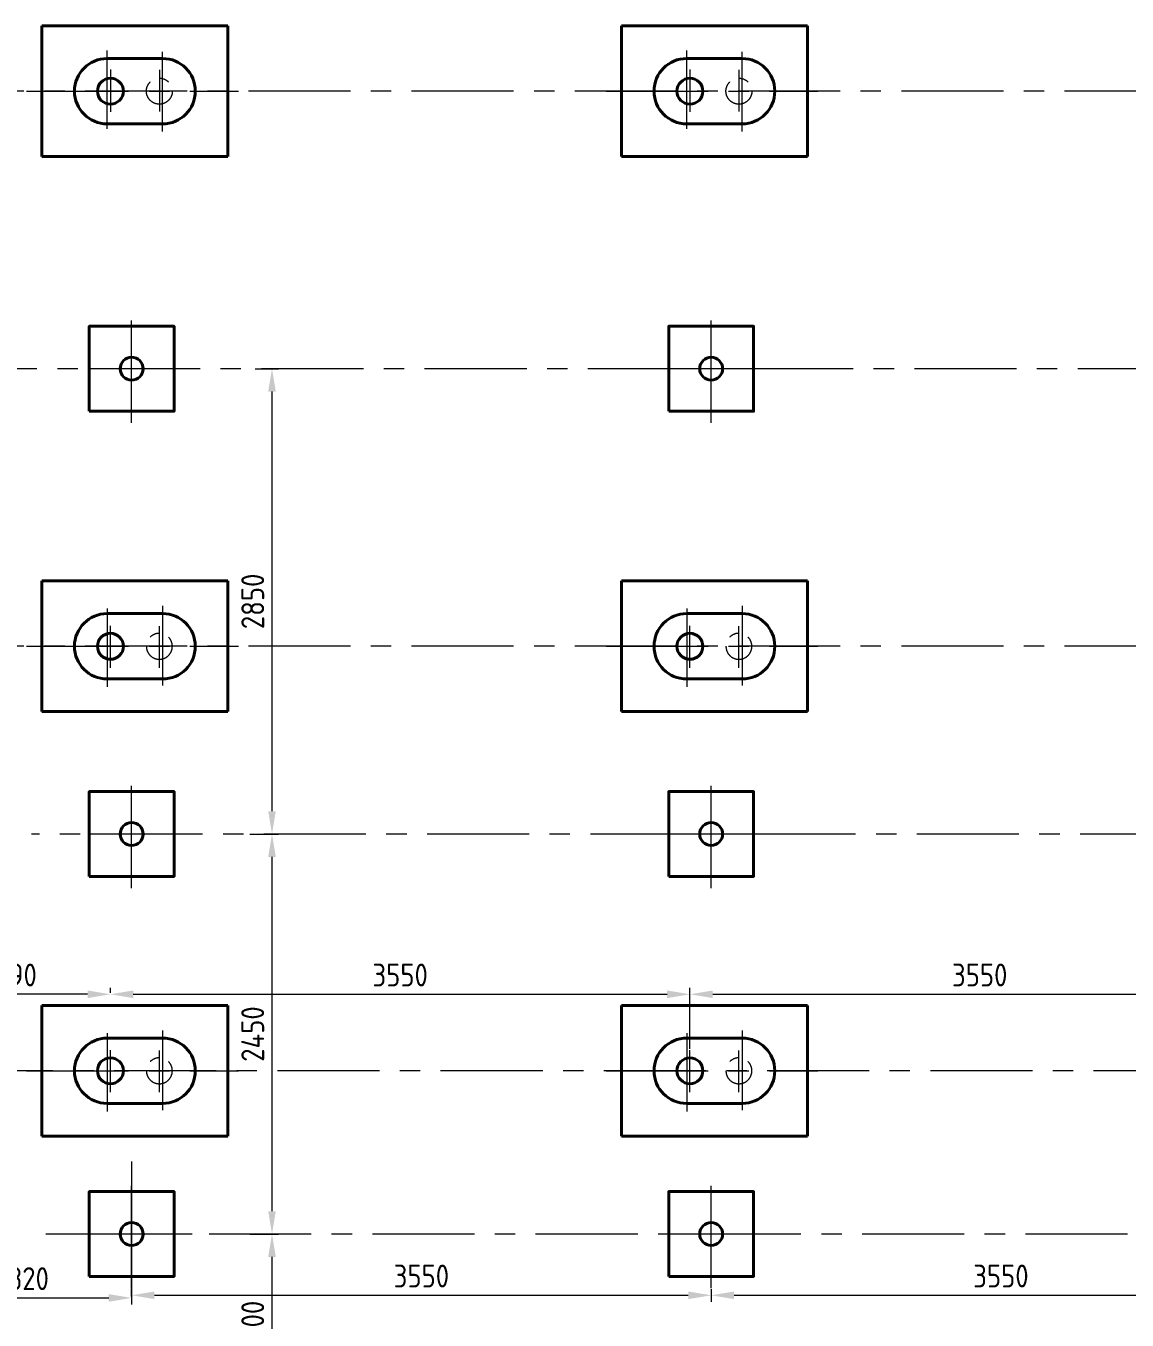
# Model space of a CAD drawing. Header units: millimetres. Extents: x 52110 to 400893, y -153728 to 31997.
# Drawn here: x 166520 to 173265, y -47635 to -39708 of the extents above; entities that cross this region are included whole.
import ezdxf

# ---------------------------------------------------------------- set-up
doc = ezdxf.new("R2010")
doc.units = ezdxf.units.MM
doc.header["$LTSCALE"] = 500
doc.linetypes.add('CENTER', pattern=[2, 1.25, -0.25, 0.25, -0.25])
doc.linetypes.add('PHANTOM2', pattern=[1.25, 0.625, -0.125, 0.125, -0.125, 0.125, -0.125])
for name, color, linetype, lineweight in [('2D', 4, 'PHANTOM2', 20), ('SHI', 7, 'Continuous', 40), ('WEN', 3, 'Continuous', 20), ('ZHONG', 1, 'CENTER', 20)]:
    doc.layers.add(name, color=color, linetype=linetype, lineweight=lineweight)
doc.styles.add('GB', font='gbenor.shx', dxfattribs={"bigfont": 'gbcbig.shx'})
doc.dimstyles.new('ISO-25$0', dxfattribs={"dimscale": 40, "dimtxt": 3.5, "dimasz": 3.5, "dimexe": 1, "dimexo": 0.2, "dimgap": 1.2, "dimtad": 1, "dimtoh": 1, "dimdec": 1, "dimzin": 9, "dimdsep": 46, "dimtxsty": 'GB', "dimcen": 0, "dimclrd": 3, "dimclre": 3, "dimclrt": 256, "dimadec": 0, "dimazin": 2, "dimtfac": 1, "dimtdec": 1, "dimtix": 1, "dimtmove": 0, "dimatfit": 3, "dimldrblk": 'DOTSMALL', "dimfxl": 0, "dimlwd": -1, "dimlwe": 20, "dimarcsym": 0})

# ---------------------------------------------------------------- blocks, each defined once
blk = doc.blocks.new('gdkk')
at = {"layer": 'SHI'}
blk.add_lwpolyline([(187744.5, 53003.2), (188264.5, 53003.2), (188264.5, 52483.2), (187744.5, 52483.2)], close=True, dxfattribs=at)
blk.add_circle((188004.5, 52743.2), 70, dxfattribs=at)
at = {"layer": 'ZHONG', "color": 1}
for p, q in [((188004.5, 53073.7), (188004.5, 52377.6)), ((188374.9, 52743.2), (187630.3, 52743.2))]:
    blk.add_line(p, q, dxfattribs=at)
blk = doc.blocks.new('hdkk')
at = {"layer": '2D'}
blk.add_circle((188304.5, 51793.2), 79.5, dxfattribs=at)
at = {"layer": 'SHI', "linetype": 'ByBlock'}
for p, q in [((188724.5, 52193.2), (187584.5, 52193.2)), ((187584.5, 51393.2), (187584.5, 52193.2)), ((188724.5, 51393.2), (187584.5, 51393.2))]:
    blk.add_line(p, q, dxfattribs=at)
at = {"layer": 'SHI'}
for p, q in [((188724.5, 52193.2), (188724.5, 51393.2)), ((187984.5, 51993.2), (188324.5, 51993.2)), ((187984.5, 51593.2), (188324.5, 51593.2))]:
    blk.add_line(p, q, dxfattribs=at)
blk.add_circle((188004.5, 51793.2), 79.5, dxfattribs=at)
for centre, start, end in [((187984.5, 51793.2), 90, 270), ((188324.5, 51793.2), 270, 90)]:
    blk.add_arc(centre, 200, start, end, dxfattribs=at)
at = {"layer": 'ZHONG'}
for p, q in [((187984.5, 51562.3), (187984.5, 52041.9)), ((188324.5, 51545.6), (188324.5, 52033.6)), ((188004.5, 51925.2), (188004.5, 51666.9)), ((188304.5, 51924.7), (188304.5, 51669.5)), ((187491.2, 51793.2), (188788.5, 51793.2))]:
    blk.add_line(p, q, dxfattribs=at)
blk = doc.blocks.new('*D1108')
at = {"layer": 'Defpoints', "color": 0}
for p in [(165847.4, -46654.8), (167167.4, -46654.8), (167167.4, -47499.3)]:
    blk.add_point(p, dxfattribs=at)
at = {"layer": 'WEN', "color": 3, "linetype": 'ByBlock', "lineweight": 20}
for p, q in [((165847.4, -46662.8), (165847.4, -47539.3)), ((167167.4, -46662.8), (167167.4, -47539.3))]:
    blk.add_line(p, q, dxfattribs=at)
at = {"layer": 'WEN', "color": 3, "linetype": 'ByBlock'}
blk.add_line((165987.4, -47499.3), (167027.4, -47499.3), dxfattribs=at)
at = {"layer": 'WEN', "color": 3}
for points in [[(165987.4, -47476), (165987.4, -47522.7), (165847.4, -47499.3)], [(167027.4, -47476), (167027.4, -47522.7), (167167.4, -47499.3)]]:
    blk.add_solid(points, dxfattribs=at)
at = {"layer": 'WEN', "insert": (166507.4, -47381.3), "char_height": 140, "attachment_point": 5, "style": 'GB'}
blk.add_mtext('1320', dxfattribs=at)
blk = doc.blocks.new('_DotSmall')
at = {"color": 0, "linetype": 'ByBlock', "const_width": 0.5}
blk.add_lwpolyline([(-0.0625, 0, 1), (0.0625, 0, 1)], format="xyb", close=True, dxfattribs=at)
blk = doc.blocks.new('*D1109')
at = {"layer": 'Defpoints', "color": 0}
for p in [(168027.4, -47108), (168027.4, -47108), (168027.4, -48208)]:
    blk.add_point(p, dxfattribs=at)
at = {"layer": 'WEN', "color": 3, "linetype": 'ByBlock', "lineweight": 20}
for p, q in [((168019.4, -47108), (167987.4, -47108)), ((168019.4, -48208), (167987.4, -48208))]:
    blk.add_line(p, q, dxfattribs=at)
at = {"layer": 'WEN', "color": 3, "linetype": 'ByBlock'}
blk.add_line((168027.4, -48068), (168027.4, -47248), dxfattribs=at)
at = {"layer": 'WEN', "color": 3}
for points in [[(168004.1, -47248), (168050.7, -47248), (168027.4, -47108)], [(168004.1, -48068), (168050.7, -48068), (168027.4, -48208)]]:
    blk.add_solid(points, dxfattribs=at)
at = {"layer": 'WEN', "insert": (167909.4, -47658), "char_height": 140, "attachment_point": 5, "rotation": 90, "style": 'GB'}
blk.add_mtext('1100', dxfattribs=at)
blk = doc.blocks.new('*D1110')
at = {"layer": 'Defpoints', "color": 0}
for p in [(170717.4, -47438.6), (170717.4, -47483.2), (167167.4, -47499.3)]:
    blk.add_point(p, dxfattribs=at)
at = {"layer": 'WEN', "color": 3, "linetype": 'ByBlock', "lineweight": 20}
for p, q in [((167167.4, -47491.3), (167167.4, -47443.2)), ((170717.4, -47446.6), (170717.4, -47523.2))]:
    blk.add_line(p, q, dxfattribs=at)
at = {"layer": 'WEN', "color": 3, "linetype": 'ByBlock'}
blk.add_line((167307.4, -47483.2), (170577.4, -47483.2), dxfattribs=at)
at = {"layer": 'WEN', "color": 3}
for points in [[(167307.4, -47459.9), (167307.4, -47506.6), (167167.4, -47483.2)], [(170577.4, -47459.9), (170577.4, -47506.6), (170717.4, -47483.2)]]:
    blk.add_solid(points, dxfattribs=at)
at = {"layer": 'WEN', "insert": (168942.4, -47365.2), "char_height": 140, "attachment_point": 5, "style": 'GB'}
blk.add_mtext('3550', dxfattribs=at)
blk = doc.blocks.new('*D1111')
at = {"layer": 'Defpoints', "color": 0}
for p in [(174267.4, -47214.4), (170717.4, -47438.6), (174267.4, -47483.2)]:
    blk.add_point(p, dxfattribs=at)
at = {"layer": 'WEN', "color": 3, "linetype": 'ByBlock', "lineweight": 20}
for p, q in [((174267.4, -47222.4), (174267.4, -47523.2)), ((170717.4, -47446.6), (170717.4, -47523.2))]:
    blk.add_line(p, q, dxfattribs=at)
at = {"layer": 'WEN', "color": 3, "linetype": 'ByBlock'}
blk.add_line((170857.4, -47483.2), (174127.4, -47483.2), dxfattribs=at)
at = {"layer": 'WEN', "color": 3}
for points in [[(170857.4, -47459.9), (170857.4, -47506.6), (170717.4, -47483.2)], [(174127.4, -47459.9), (174127.4, -47506.6), (174267.4, -47483.2)]]:
    blk.add_solid(points, dxfattribs=at)
at = {"layer": 'WEN', "insert": (172492.4, -47365.2), "char_height": 140, "attachment_point": 5, "style": 'GB'}
blk.add_mtext('3550', dxfattribs=at)
blk = doc.blocks.new('*D1117')
at = {"layer": 'Defpoints', "color": 0}
for p in [(167037.4, -45639.5), (170587.4, -45639.5), (170587.4, -45981.8)]:
    blk.add_point(p, dxfattribs=at)
at = {"layer": 'WEN', "color": 3, "linetype": 'ByBlock', "lineweight": 20}
for p, q in [((167037.4, -45631.5), (167037.4, -45599.5)), ((170587.4, -45973.8), (170587.4, -45599.5))]:
    blk.add_line(p, q, dxfattribs=at)
at = {"layer": 'WEN', "color": 3, "linetype": 'ByBlock'}
blk.add_line((167177.4, -45639.5), (170447.4, -45639.5), dxfattribs=at)
at = {"layer": 'WEN', "color": 3}
for points in [[(167177.4, -45616.2), (167177.4, -45662.9), (167037.4, -45639.5)], [(170447.4, -45616.2), (170447.4, -45662.9), (170587.4, -45639.5)]]:
    blk.add_solid(points, dxfattribs=at)
at = {"layer": 'WEN', "insert": (168812.4, -45521.5), "char_height": 140, "attachment_point": 5, "style": 'GB'}
blk.add_mtext('3550', dxfattribs=at)
blk = doc.blocks.new('*D1118')
at = {"layer": 'Defpoints', "color": 0}
for p in [(174137.4, -45639.5), (174137.4, -45874), (170587.4, -45981.8)]:
    blk.add_point(p, dxfattribs=at)
at = {"layer": 'WEN', "color": 3, "linetype": 'ByBlock', "lineweight": 20}
for p, q in [((170587.4, -45973.8), (170587.4, -45599.5)), ((174137.4, -45866), (174137.4, -45599.5))]:
    blk.add_line(p, q, dxfattribs=at)
at = {"layer": 'WEN', "color": 3, "linetype": 'ByBlock'}
blk.add_line((170727.4, -45639.5), (173997.4, -45639.5), dxfattribs=at)
at = {"layer": 'WEN', "color": 3}
for points in [[(170727.4, -45616.2), (170727.4, -45662.9), (170587.4, -45639.5)], [(173997.4, -45616.2), (173997.4, -45662.9), (174137.4, -45639.5)]]:
    blk.add_solid(points, dxfattribs=at)
at = {"layer": 'WEN', "insert": (172362.4, -45521.5), "char_height": 140, "attachment_point": 5, "style": 'GB'}
blk.add_mtext('3550', dxfattribs=at)
blk = doc.blocks.new('*D1123')
at = {"layer": 'Defpoints', "color": 0}
for p in [(165847.4, -45639.5), (165847.4, -45639.5), (167037.4, -45639.5)]:
    blk.add_point(p, dxfattribs=at)
at = {"layer": 'WEN', "color": 3, "linetype": 'ByBlock', "lineweight": 20}
for p, q in [((165847.4, -45631.5), (165847.4, -45599.5)), ((167037.4, -45631.5), (167037.4, -45599.5))]:
    blk.add_line(p, q, dxfattribs=at)
at = {"layer": 'WEN', "color": 3, "linetype": 'ByBlock'}
blk.add_line((166897.4, -45639.5), (165987.4, -45639.5), dxfattribs=at)
at = {"layer": 'WEN', "color": 3}
for points in [[(165987.4, -45616.2), (165987.4, -45662.9), (165847.4, -45639.5)], [(166897.4, -45616.2), (166897.4, -45662.9), (167037.4, -45639.5)]]:
    blk.add_solid(points, dxfattribs=at)
at = {"layer": 'WEN', "insert": (166442.4, -45521.5), "char_height": 140, "attachment_point": 5, "style": 'GB'}
blk.add_mtext('1190', dxfattribs=at)
blk = doc.blocks.new('*D1124')
at = {"layer": 'Defpoints', "color": 0}
for p in [(167884.3, -44658), (168027.4, -44658), (167884.3, -47108)]:
    blk.add_point(p, dxfattribs=at)
at = {"layer": 'WEN', "color": 3, "linetype": 'ByBlock', "lineweight": 20}
for p, q in [((167892.3, -44658), (168067.4, -44658)), ((167892.3, -47108), (168067.4, -47108))]:
    blk.add_line(p, q, dxfattribs=at)
at = {"layer": 'WEN', "color": 3, "linetype": 'ByBlock'}
blk.add_line((168027.4, -46968), (168027.4, -44798), dxfattribs=at)
at = {"layer": 'WEN', "color": 3}
for points in [[(168004.1, -44798), (168050.7, -44798), (168027.4, -44658)], [(168004.1, -46968), (168050.7, -46968), (168027.4, -47108)]]:
    blk.add_solid(points, dxfattribs=at)
at = {"layer": 'WEN', "insert": (167909.4, -45883), "char_height": 140, "attachment_point": 5, "rotation": 90, "style": 'GB'}
blk.add_mtext('2450', dxfattribs=at)
blk = doc.blocks.new('*D1132')
at = {"layer": 'Defpoints', "color": 0}
for p in [(167916.1, -41808), (168027.4, -41808), (168027.4, -44658)]:
    blk.add_point(p, dxfattribs=at)
at = {"layer": 'WEN', "color": 3, "linetype": 'ByBlock', "lineweight": 20}
for p, q in [((167924.1, -41808), (168067.4, -41808)), ((168019.4, -44658), (167987.4, -44658))]:
    blk.add_line(p, q, dxfattribs=at)
at = {"layer": 'WEN', "color": 3, "linetype": 'ByBlock'}
blk.add_line((168027.4, -44518), (168027.4, -41948), dxfattribs=at)
at = {"layer": 'WEN', "color": 3}
for points in [[(168004.1, -41948), (168050.7, -41948), (168027.4, -41808)], [(168004.1, -44518), (168050.7, -44518), (168027.4, -44658)]]:
    blk.add_solid(points, dxfattribs=at)
at = {"layer": 'WEN', "insert": (167909.4, -43233), "char_height": 140, "attachment_point": 5, "rotation": 90, "style": 'GB'}
blk.add_mtext('2850', dxfattribs=at)

msp = doc.modelspace()

# ---------------------------------------------------------------- linework, layer by layer
at = {"layer": 'ZHONG', "color": 1}
for p, q in [((185507.40863, -40108.01452), (166305.0153, -40108.01452)), ((185507.40863, -43508.01452), (166305.0153, -43508.01452)), ((174602.40863, -44658.01452), (166553.63614, -44658.01452)), ((174267.40863, -47108.01452), (166553.63614, -47108.01452))]:
    msp.add_line(p, q, dxfattribs=at)
at = {"layer": 'ZHONG'}
for p, q in [((188587.43549, -41808.01452), (163717.45881, -41808.01452)), ((185685.38732, -46108.01452), (166374.33209, -46108.01452))]:
    msp.add_line(p, q, dxfattribs=at)

# ---------------------------------------------------------------- block references
at = {"layer": 'SHI'}
for p in [(-20967.09339, -91901.17049), (-20967.09339, -91901.17049), (-17417.09339, -91901.17049)]:
    msp.add_blockref('hdkk', p, dxfattribs=at)
at = {"layer": 'SHI', "xscale": -1, "rotation": 180}
for name, p in [('gdkk', (-20837.09339, 10935.14144)), ('gdkk', (-17287.09339, 10935.14144)), ('hdkk', (-20967.09339, 8285.14144)), ('hdkk', (-20967.09339, 8285.14144)), ('hdkk', (-17417.09339, 8285.14144)), ('gdkk', (-20837.09339, 8085.14144)), ('gdkk', (-17287.09339, 8085.14144)), ('hdkk', (-20967.09339, 5685.14144)), ('hdkk', (-17417.09339, 5685.14144)), ('gdkk', (-20837.09339, 5635.14144)), ('gdkk', (-17287.09339, 5635.14144))]:
    msp.add_blockref(name, p, dxfattribs=at)

# ---------------------------------------------------------------- dimensions: what is measured, and where the dimension line sits
at = {"layer": 'WEN'}
for base, p1, p2, override, picture, middle in [((168027.41202, -41808.01452), (168027.41202, -44658.01452), (167916.09369, -41808.01452), {"dimatfit": 0, "dimfxl": 1.25}, '*D1132', (167909.41202, -43233.01452)), ((168027.41202, -44658.01452), (167884.34512, -47108.01452), (167884.34512, -44658.01452), {"dimatfit": 0, "dimfxl": 1.8}, '*D1124', (167909.41202, -45883.01452)), ((168027.41202, -47108.01452), (168027.41202, -48208.01452), (168027.41202, -47108.01452), {"dimatfit": 0, "dimfxl": 1.8}, '*D1109', (167909.41202, -47658.01452))]:
    dim = msp.add_linear_dim(base=base, p1=p1, p2=p2, angle=90, dimstyle='ISO-25$0', override=override, dxfattribs=at)
    dim.commit()
    dim.dimension.update_dxf_attribs({"geometry": picture, "text_midpoint": middle})
for base, p1, p2, override, picture, middle in [((165847.40863, -45639.54601), (167037.40863, -45639.54601), (165847.40863, -45639.54601), {"dimatfit": 0, "dimfxl": 1.8}, '*D1123', (166442.40863, -45521.54601)), ((170587.40863, -45639.54601), (167037.40863, -45639.54601), (170587.40863, -45981.80369), {"dimtmove": 1, "dimatfit": 0, "dimfxl": 1.8}, '*D1117', (168812.40863, -45521.54601)), ((174137.40863, -45639.54601), (170587.40863, -45981.80369), (174137.40863, -45874.02845), {"dimtmove": 1, "dimatfit": 0, "dimfxl": 1.8}, '*D1118', (172362.40863, -45521.54601)), ((167167.40863, -47499.3418), (165847.40863, -46654.82664), (167167.40863, -46654.82664), {"dimatfit": 0, "dimfxl": 1.8}, '*D1108', (166507.40863, -47381.3418)), ((174267.40863, -47483.24046), (170717.40863, -47438.60302), (174267.40863, -47214.42045), {"dimtmove": 1, "dimatfit": 0, "dimfxl": 1.8}, '*D1111', (172492.40863, -47365.24046)), ((170717.40863, -47483.24046), (167167.40863, -47499.3418), (170717.40863, -47438.60302), {"dimatfit": 0, "dimfxl": 1.8}, '*D1110', (168942.40863, -47365.24046))]:
    dim = msp.add_linear_dim(base=base, p1=p1, p2=p2, dimstyle='ISO-25$0', override=override, dxfattribs=at)
    dim.commit()
    dim.dimension.update_dxf_attribs({"geometry": picture, "text_midpoint": middle})

doc.saveas('drawing.dxf')
